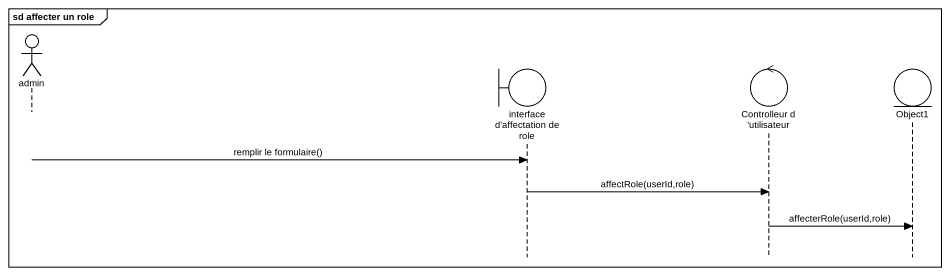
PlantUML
@startuml
mainframe sd affecter un role
hide footbox
actor admin
boundary "interface d'affectation de role" as interface_d_affectation_de
control "Controlleur d 'utilisateur" as Controlleur_d_utilisateur
entity Object1

admin -> interface_d_affectation_de : remplir le formulaire()
interface_d_affectation_de -> Controlleur_d_utilisateur : affectRole(userId,role)
Controlleur_d_utilisateur -> Object1 : affecterRole(userId,role)
@enduml
